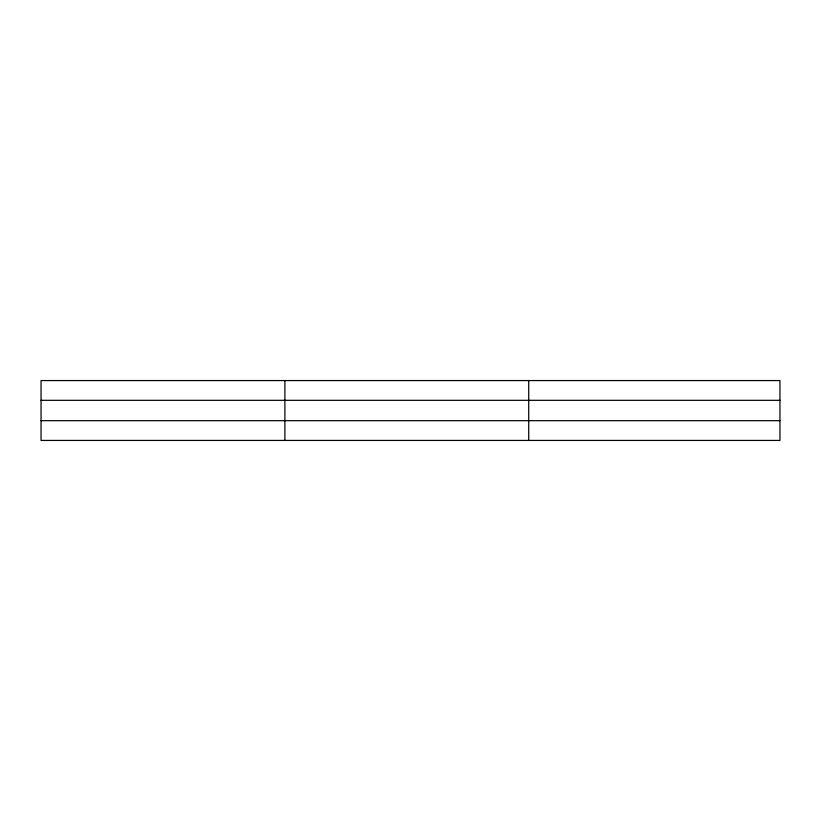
<?xml version="1.0" encoding="UTF-8"?>
<svg xmlns="http://www.w3.org/2000/svg" width="821" height="821" viewBox="0 0 821 821"><rect width="100%" height="100%" fill="white"/><g stroke="black" fill="none" stroke-linecap="round" stroke-linejoin="round"><path stroke-width="1.23" d="M284.887 440.436L284.887 380.564M528.724 440.436L528.724 380.564M779.95 400.32L779.95 380.564L41.05 380.564L41.05 440.436L779.95 440.436L779.95 400.32L41.05 400.32M41.05 420.68L779.95 420.68"/></g></svg>
